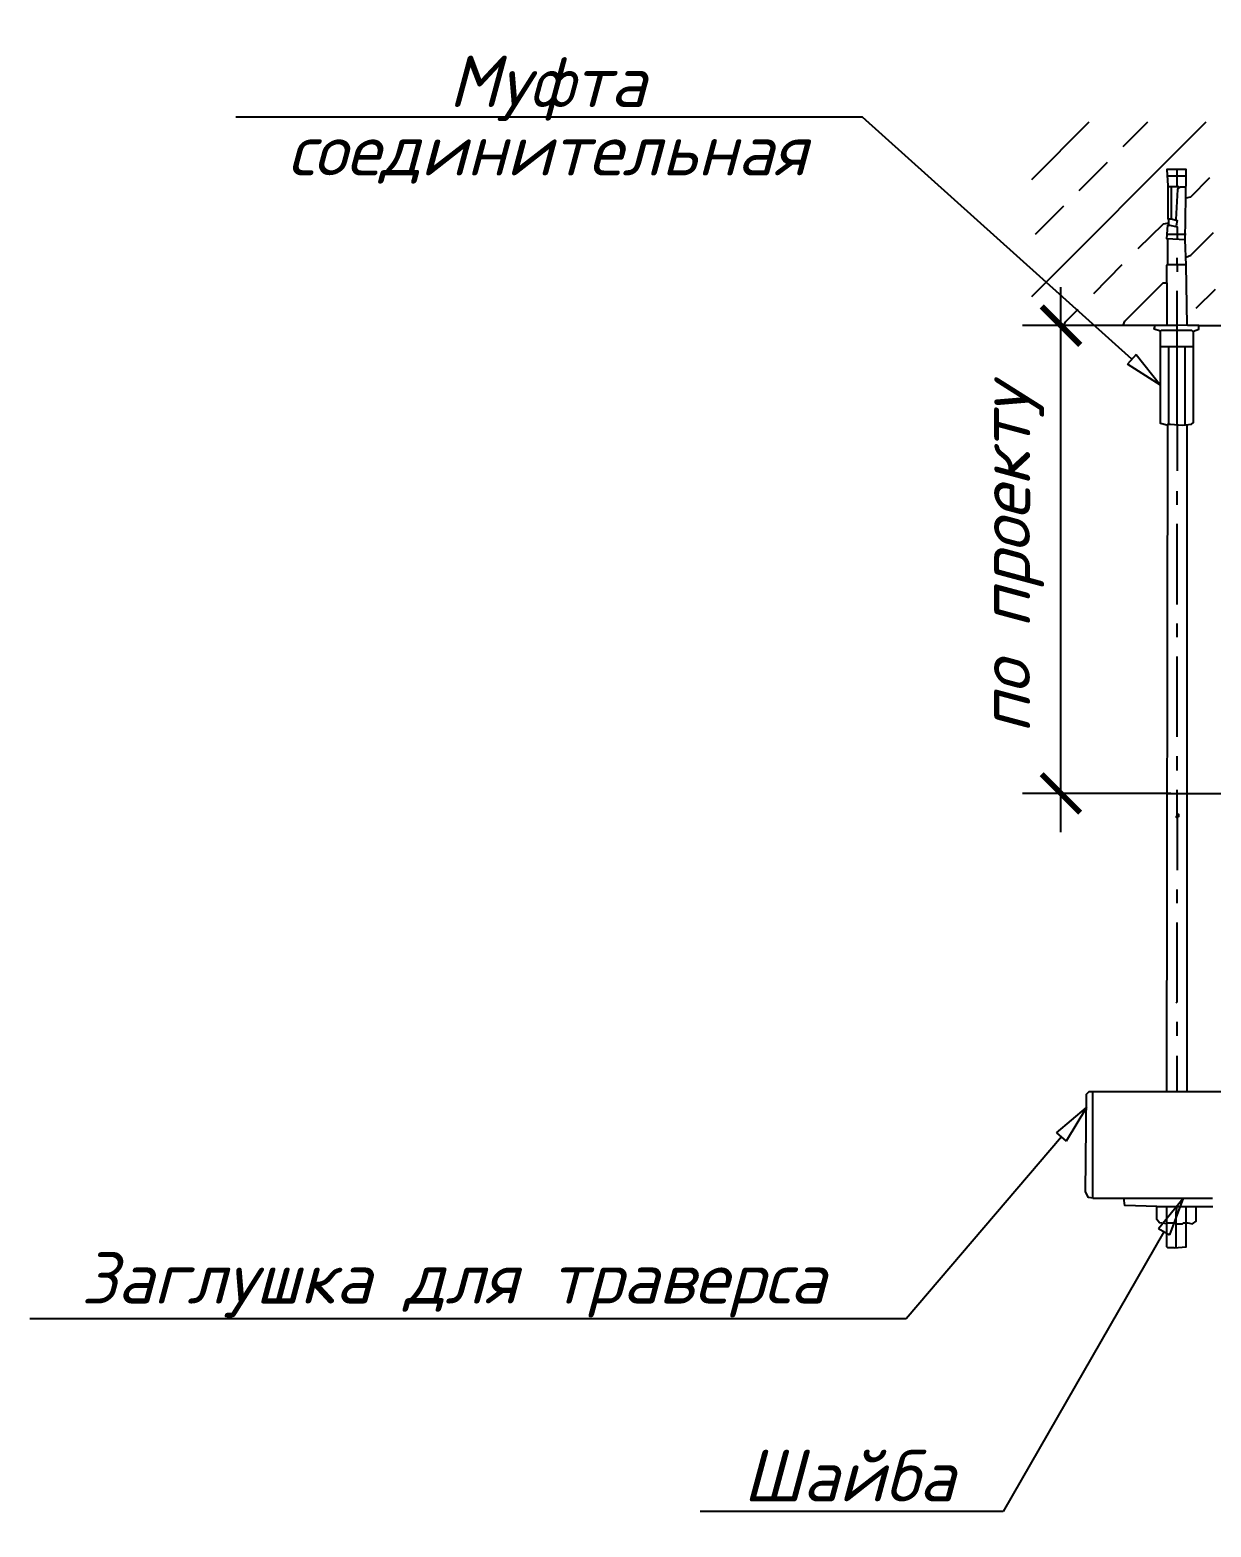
# Model space of a CAD drawing. Header units: millimetres. Extents: x -3689 to 2883575, y -702957 to -604547.
# Drawn here: x 2709820 to 2714419, y -685952 to -680122 of the extents above; entities that cross this region are included whole.
import ezdxf
from ezdxf import colors
from ezdxf.entities.mleader import LeaderData, LeaderLine
from ezdxf.math import Vec2, Vec3

# ---------------------------------------------------------------- set-up
doc = ezdxf.new("R2010")
doc.units = ezdxf.units.MM
doc.header["$PDMODE"] = 35
doc.layers.add('PFV', color=7, linetype='Continuous')
doc.layers.add('ВК-текст К1', color=7, linetype='Continuous', lineweight=25)
doc.layers.add('Размеры', color=82, linetype='Continuous', lineweight=9)
doc.styles.add('SPDS', font='isocpeui.ttf')
doc.dimstyles.new('м 100', dxfattribs={"dimscale": 100, "dimtxt": 2, "dimasz": 1.5, "dimexe": 1.5, "dimexo": 0.625, "dimtad": 1, "dimdec": 0, "dimrnd": 5, "dimtxsty": 'SPDS', "dimblk": 'ARCHTICK', "dimcen": 2.5, "dimdle": 1.5, "dimclrd": 256, "dimclre": 256, "dimclrt": 256, "dimadec": 0, "dimazin": 0, "dimtfac": 1, "dimtdec": 0, "dimtmove": 1, "dimatfit": 3, "dimldrblk": 'OPEN30', "dimfxl": 1, "dimarcsym": 0})

# ---------------------------------------------------------------- blocks, each defined once
blk = doc.blocks.new('_ARCHTICK')
at = {"color": 0, "linetype": 'ByBlock', "const_width": 0.15}
blk.add_lwpolyline([(-0.5, -0.5), (0.5, 0.5)], dxfattribs=at)
blk = doc.blocks.new('*D517')
at = {"layer": 'Defpoints', "color": 0, "transparency": 16777216}
for p in [(2713834.6, -681273), (2714350.6, -681273), (2714325.7, -683095)]:
    blk.add_point(p, dxfattribs=at)
at = {"layer": 'Размеры', "lineweight": -2, "transparency": 16777216}
for p, q in [((2713834.6, -683245), (2713834.6, -681123)), ((2714288.1, -681273), (2713684.6, -681273)), ((2714263.2, -683095), (2713684.6, -683095))]:
    blk.add_line(p, q, dxfattribs=at)
at = {"layer": 'Размеры', "lineweight": -2, "transparency": 16777216, "xscale": 150, "yscale": 150, "zscale": 150}
for p, rotation in [((2713834.6, -681273), 90), ((2713834.6, -683095), 270)]:
    blk.add_blockref('_ARCHTICK', p, dxfattribs=dict(at, rotation=rotation))
at = {"layer": 'Размеры', "transparency": 16777216, "insert": (2713642.1, -682184), "char_height": 200, "attachment_point": 5, "rotation": 90, "style": 'SPDS'}
blk.add_mtext('по проекту', dxfattribs=at)
blk = doc.blocks.new('_OPEN30')
at = {"color": 0, "linetype": 'ByBlock'}
for p, q in [((-1, 0.268), (0, 0)), ((0, 0), (-1, -0.268)), ((0, 0), (-1, 0))]:
    blk.add_line(p, q, dxfattribs=at)
blk = doc.blocks.new('_ClosedBlank')
at = {"color": 0, "linetype": 'ByBlock', "lineweight": -2}
for p, q in [((-1, 0.167), (0, 0)), ((-1, 0.167), (-1, -0.167)), ((0, 0), (-1, -0.167))]:
    blk.add_line(p, q, dxfattribs=at)
blk = doc.blocks.new('Подвес 1')
at = {"layer": 'PFV', "color": 0}
for points in [[(80242.8, -301535, 0), (80922.6, -300855.3, 0)], [(80242.8, -301079.5, 0), (80467, -300855.3, 0)], [(80598.7, -300951.3, 0), (80694.8, -300855.3, 0)], [(80427.9, -301122.2, 0), (80538.2, -301011.8, 0)], [(80840.7, -301314.3, 0), (80844.3, -301065.2, 0), (80844.3, -301040.3, 0), (80769.5, -301040.3, 0), (80773.1, -301104.4, 0), (80773.1, -301115, 0), (80773.1, -301232.5, 0), (80787.3, -301232.5, 0), (80808.7, -301239.6, 0), (80805.1, -301260.9, 0)], [(80769.5, -301065.2, 0), (80808.7, -301065.2, 0)], [(80808.7, -301107.9, 0), (80808.7, -301036.8, 0)], [(80808.7, -301065.2, 0), (80844.3, -301065.2, 0)], [(80844.3, -301150.6, 0), (80862.1, -301147.1, 0), (80936.8, -301072.3, 0)], [(80805.1, -301236, 0), (80812.2, -301118.6, 0), (80815.8, -301107.9, 0), (80776.6, -301107.9, 0)], [(80787.3, -301232.5, 0), (80787.3, -301107.9, 0)], [(80815.8, -301111.5, 0), (80819.3, -301111.5, 0), (80822.9, -301107.9, 0), (80837.1, -301107.9, 0), (80840.7, -301111.5, 0), (80840.7, -301107.9, 0)], [(80257.1, -301293, 0), (80367.4, -301182.7, 0)], [(80776.6, -301232.5, 0), (80773.1, -301228.9, 0)], [(80776.6, -301257.4, 0), (80776.6, -301232.5, 0)], [(80776.6, -301250.3, 0), (80755.3, -301253.8, 0), (80655.6, -301349.9, 0)], [(80744.6, -301670.2, 0), (80719.7, -301663.1, 0), (80723.3, -301648.9, 0), (80847.8, -301645.3, 0), (80844.3, -301414, 0), (80840.7, -301314.3, 0), (80769.5, -301310.8, 0), (80773.1, -301257.4, 0), (80780.2, -301257.4, 0), (80808.7, -301264.5, 0), (80808.7, -301314.3, 0)], [(80769.5, -301293, 0), (80808.7, -301293, 0)], [(80808.7, -301293, 0), (80844.3, -301293, 0)], [(80844.3, -301381.9, 0), (80862.1, -301374.8, 0), (80951, -301285.9, 0)], [(80773.1, -301314.3, 0), (80773.1, -301310.8, 0)], [(80773.1, -301410.4, 0), (80773.1, -301314.3, 0)], [(80484.8, -301524.3, 0), (80595.1, -301410.4, 0)], [(80769.5, -301481.6, 0), (80769.5, -301414, 0), (80773.1, -301410.4, 0), (80840.7, -301410.4, 0)], [(80773.1, -301410.4, 0), (80773.1, -301414, 0)], [(80808.7, -301410.4, 0), (80808.7, -301385.5, 0)], [(80808.7, -301410.4, 0), (80808.7, -301438.9, 0)], [(80598.7, -301648.9, 0), (80605.8, -301631.1, 0), (80755.3, -301481.6, 0), (80769.5, -301481.6, 0), (80769.5, -301648.9, 0)], [(80808.7, -301648.9, 0), (80808.7, -301513.6, 0)], [(80883.4, -301581.2, 0), (80958.1, -301506.5, 0)], [(80367.4, -301648.9, 0), (80374.5, -301634.6, 0), (80424.3, -301584.8, 0)], [(80769.5, -304631.1, 0), (80773.1, -302033.2, 0), (80783.8, -302033.2, 0), (80830, -302036.8, 0), (80865.6, -302033.2, 0), (80872.7, -302026.1, 0), (80872.7, -301670.2, 0), (80894.1, -301663.1, 0), (80894.1, -301648.9, 0), (84748.2, -301648.9, 0), (84755.3, -301666.6, 0), (84769.5, -301666.6, 0), (84776.6, -301670.2, 0), (84901.2, -301670.2, 0), (84901.2, -301730.7, 0)], [(80808.7, -301666.6, 0), (80808.7, -301648.9, 0)], [(80894.1, -301648.9, 0), (80851.4, -301648.9, 0), (80847.8, -301645.3, 0)], [(80744.6, -301730.7, 0), (80744.6, -301670.2, 0), (80748.2, -301666.6, 0), (80865.6, -301666.6, 0), (80869.2, -301670.2, 0), (80872.7, -301670.2, 0)], [(80808.7, -301727.1, 0), (80808.7, -301666.6, 0)], [(80481.3, -305047.4, 0), (80481.3, -304631.1, 0), (81701.9, -304631.1, 0)], [(80769.5, -302036.8, 0), (80744.6, -302029.6, 0), (80744.6, -301730.7, 0), (80869.2, -301730.7, 0)], [(80776.6, -302033.2, 0), (80776.6, -301730.7, 0)], [(80808.7, -302036.8, 0), (80808.7, -301727.1, 0)], [(80840.7, -302033.2, 0), (80840.7, -301730.7, 0)], [(80869.2, -301730.7, 0), (80872.7, -301727.1, 0)], [(80808.7, -302036.8, 0), (80808.7, -302214.7, 0)], [(80847.8, -304631.1, 0), (80847.8, -302036.8, 0)], [(80808.7, -302346.4, 0), (80808.7, -302293, 0)], [(80808.7, -302734.3, 0), (80808.7, -302421.1, 0)], [(80808.7, -302862.4, 0), (80808.7, -302809, 0)], [(80808.7, -303250.3, 0), (80808.7, -302937.1, 0)], [(80808.7, -303381.9, 0), (80808.7, -303325, 0)], [(80808.7, -303559.9, 0), (80808.7, -303456.7, 0)], [(80769.5, -303470.9, 0), (80808.7, -303470.9, 0)], [(80808.7, -303470.9, 0), (80847.8, -303470.9, 0)], [(80847.8, -303470.9, 0), (81057.8, -303470.9, 0)], [(80808.7, -303559.9, 0), (80805.1, -303559.9, 0), (80805.1, -303563.4, 0), (80808.7, -303567, 0), (80808.7, -303769.8, 0)], [(80808.7, -303559.9, 0), (80815.8, -303559.9, 0), (80815.8, -303552.8, 0), (80808.7, -303552.8, 0)], [(80808.7, -303898, 0), (80808.7, -303844.6, 0)], [(80805.1, -304285.9, 0), (80808.7, -304282.3, 0), (80808.7, -303972.7, 0)], [(80808.7, -304414, 0), (80808.7, -304360.6, 0)], [(80808.7, -304631.1, 0), (80808.7, -304492.3, 0)], [(80481.3, -305047.4, 0), (80463.5, -305043.9, 0), (80452.8, -305022.5, 0), (80456.4, -304641.7, 0), (80467, -304631.1, 0), (80481.3, -304631.1, 0)], [(80481.3, -305047.4, 0), (80602.3, -305047.4, 0)], [(80730.4, -305079.5, 0), (80605.8, -305075.9, 0), (80602.3, -305047.4, 0), (80936.8, -305047.4, 0), (80947.5, -305047.4, 0)], [(80769.5, -305147.1, 0), (80741.1, -305143.5, 0), (80730.4, -305129.3, 0), (80730.4, -305079.5, 0), (80769.5, -305079.5, 0)], [(80798, -305239.6, 0), (80773.1, -305239.6, 0), (80769.5, -305236, 0), (80769.5, -305079.5, 0), (80844.3, -305079.5, 0)], [(80798, -305239.6, 0), (80844.3, -305236, 0), (80844.3, -305079.5, 0), (80936.8, -305079, 0), (80947.5, -305079.5, 0), (80948.3, -305079.3, 0)], [(80805.1, -305239.6, 0), (80805.1, -305104.4, 0), (80808.7, -305079.5, 0)], [(80847.8, -305143.5, 0), (80851.4, -305143.5, 0), (80869.2, -305147.1, 0), (80883.4, -305136.4, 0), (80883.4, -305079.5, 0)], [(80769.5, -305147.1, 0), (80773.1, -305143.5, 0), (80805.1, -305143.5, 0)], [(80805.1, -305147.1, 0), (80830, -305147.1, 0), (80833.6, -305143.5, 0), (80847.8, -305143.5, 0)]]:
    blk.add_polyline3d(points, dxfattribs=at)

msp = doc.modelspace()

# ---------------------------------------------------------------- dimensions: what is measured, and where the dimension line sits
at = {"layer": 'Размеры'}
dim = msp.add_linear_dim(base=(2713834.5917, -681272.9723), p1=(2714325.6884, -683095.0363), p2=(2714350.5989, -681272.9723), angle=90, text='по проекту', dimstyle='м 100', dxfattribs=at)
dim.commit()
dim.dimension.update_dxf_attribs({"geometry": '*D517', "text_midpoint": (2713642.0917, -682184.0043)})

# ---------------------------------------------------------------- leaders
at = {"layer": 'ВК-текст К1'}
ml = msp.add_multileader_mtext('Standard', dxfattribs=at)
ml.set_content('Заглушка для траверса ', color=256, style='SPDS')
ml.set_leader_properties(color=256, linetype='ByLayer', lineweight=-1)
ml.set_arrow_properties(name='CLOSEDBLANK')
ml.build(insert=Vec2(0, 0))
ml.multileader.update_dxf_attribs({"text_left_attachment_type": 6, "text_right_attachment_type": 6, "dogleg_length": 150, "arrow_head_size": 150})
ctx = ml.context
ctx.base_point, ctx.char_height, ctx.arrow_head_size, ctx.landing_gap_size, ctx.plane_origin = Vec3(2709855.9546, -685141.3146), 200, 150, 50, Vec3(2702101.6832, -681953.3182)
ctx.left_attachment, ctx.right_attachment, ctx.text_align_type = 6, 6, 1
notes = []
notes.append((ctx, [(1, (1, 1, 0), (2713232.1667, -685141.3146), (-1, 0), 150, [(0, [(2713933.7378, -684318.4532)], 0, [])])]))
ctx.mtext.insert, ctx.mtext.rotation, ctx.mtext.alignment, ctx.mtext.line_spacing_factor, ctx.mtext.line_spacing_style, ctx.mtext.flow_direction = Vec3(2711469.0606, -684881.3146), 6.283185307, 2, 0.8, 2, 5
ctx.mtext.has_bg_fill, ctx.mtext.bg_color, ctx.mtext.bg_scale_factor, ctx.mtext.bg_transparency, ctx.mtext.use_window_bg_color = 1, -1027028792, 1.5, 0, 1
for ctx, leaders in notes:
    for number, flags, end, landing, length, lines in leaders:
        leader = LeaderData()
        leader.index, (leader.has_last_leader_line, leader.has_dogleg_vector, leader.attachment_direction) = number, flags
        leader.last_leader_point, leader.dogleg_vector, leader.dogleg_length = Vec3(end), Vec3(landing), length
        for number, points, colour, breaks in lines:
            line = LeaderLine()
            line.index, line.vertices, line.color, line.breaks = number, Vec3.list(points), colors.encode_raw_color(colour), breaks
            leader.lines.append(line)
        ctx.leaders.append(leader)

# ---------------------------------------------------------------- next in the draw order: leaders
ml = msp.add_multileader_mtext('Standard', dxfattribs=at)
ml.set_content('Муфта \\Pсоединительная', color=256, style='SPDS')
ml.set_leader_properties(color=256, linetype='ByLayer', lineweight=-1)
ml.set_arrow_properties(name='CLOSEDBLANK')
ml.build(insert=Vec2(0, 0))
ml.multileader.update_dxf_attribs({"text_left_attachment_type": 6, "text_right_attachment_type": 6, "dogleg_length": 150, "arrow_head_size": 150})
ctx = ml.context
ctx.base_point, ctx.char_height, ctx.arrow_head_size, ctx.landing_gap_size, ctx.plane_origin = Vec3(2710757.5928, -680461.5132), 200, 150, 50, Vec3(2693615.2252, -679789.201)
ctx.left_attachment, ctx.right_attachment, ctx.text_align_type = 6, 6, 1
notes = []
notes.append((ctx, [(1, (1, 1, 0), (2713062.1382, -680461.5132), (-1, 0), 150, [(0, [(2714222.4854, -681504.2888)], 0, [])])]))
ctx.mtext.insert, ctx.mtext.rotation, ctx.mtext.alignment, ctx.mtext.line_spacing_factor, ctx.mtext.line_spacing_style, ctx.mtext.flow_direction = Vec3(2711834.8655, -680221.5132), 6.283185307, 2, 0.8, 2, 5
ctx.mtext.has_bg_fill, ctx.mtext.bg_color, ctx.mtext.bg_scale_factor, ctx.mtext.bg_transparency, ctx.mtext.use_window_bg_color = 1, -1027028792, 1.5, 0, 1
ml = msp.add_multileader_mtext('Standard', dxfattribs=at)
ml.set_content('Шайба ', color=256, style='SPDS')
ml.set_leader_properties(color=256, linetype='ByLayer', lineweight=-1)
ml.set_arrow_properties(name='CLOSEDBLANK')
ml.build(insert=Vec2(0, 0))
ml.multileader.update_dxf_attribs({"text_left_attachment_type": 6, "text_right_attachment_type": 6, "dogleg_length": 150, "arrow_head_size": 150})
ctx = ml.context
ctx.base_point, ctx.char_height, ctx.arrow_head_size, ctx.landing_gap_size, ctx.plane_origin = Vec3(2712559.8346, -685891.74), 200, 150, 50, Vec3(2702478.5935, -682306.4133)
ctx.left_attachment, ctx.right_attachment, ctx.text_align_type = 6, 6, 1
notes.append((ctx, [(1, (1, 1, 0), (2713609.077, -685891.74), (-1, 0), 150, [(0, [(2714310.6481, -684671.5483)], 0, [])])]))
ctx.mtext.insert, ctx.mtext.rotation, ctx.mtext.alignment, ctx.mtext.line_spacing_factor, ctx.mtext.line_spacing_style, ctx.mtext.flow_direction = Vec3(2713009.4558, -685651.74), 6.283185307, 2, 0.8, 2, 5
ctx.mtext.has_bg_fill, ctx.mtext.bg_color, ctx.mtext.bg_scale_factor, ctx.mtext.bg_transparency, ctx.mtext.use_window_bg_color = 1, -1027028792, 1.5, 0, 1
for ctx, leaders in notes:
    for number, flags, end, landing, length, lines in leaders:
        leader = LeaderData()
        leader.index, (leader.has_last_leader_line, leader.has_dogleg_vector, leader.attachment_direction) = number, flags
        leader.last_leader_point, leader.dogleg_vector, leader.dogleg_length = Vec3(end), Vec3(landing), length
        for number, points, colour, breaks in lines:
            line = LeaderLine()
            line.index, line.vertices, line.color, line.breaks = number, Vec3.list(points), colors.encode_raw_color(colour), breaks
            leader.lines.append(line)
        ctx.leaders.append(leader)

# ---------------------------------------------------------------- next in the draw order: block references
msp.add_blockref('Подвес 1', (2633477.8708, -379624.1215))

doc.saveas('drawing.dxf')
